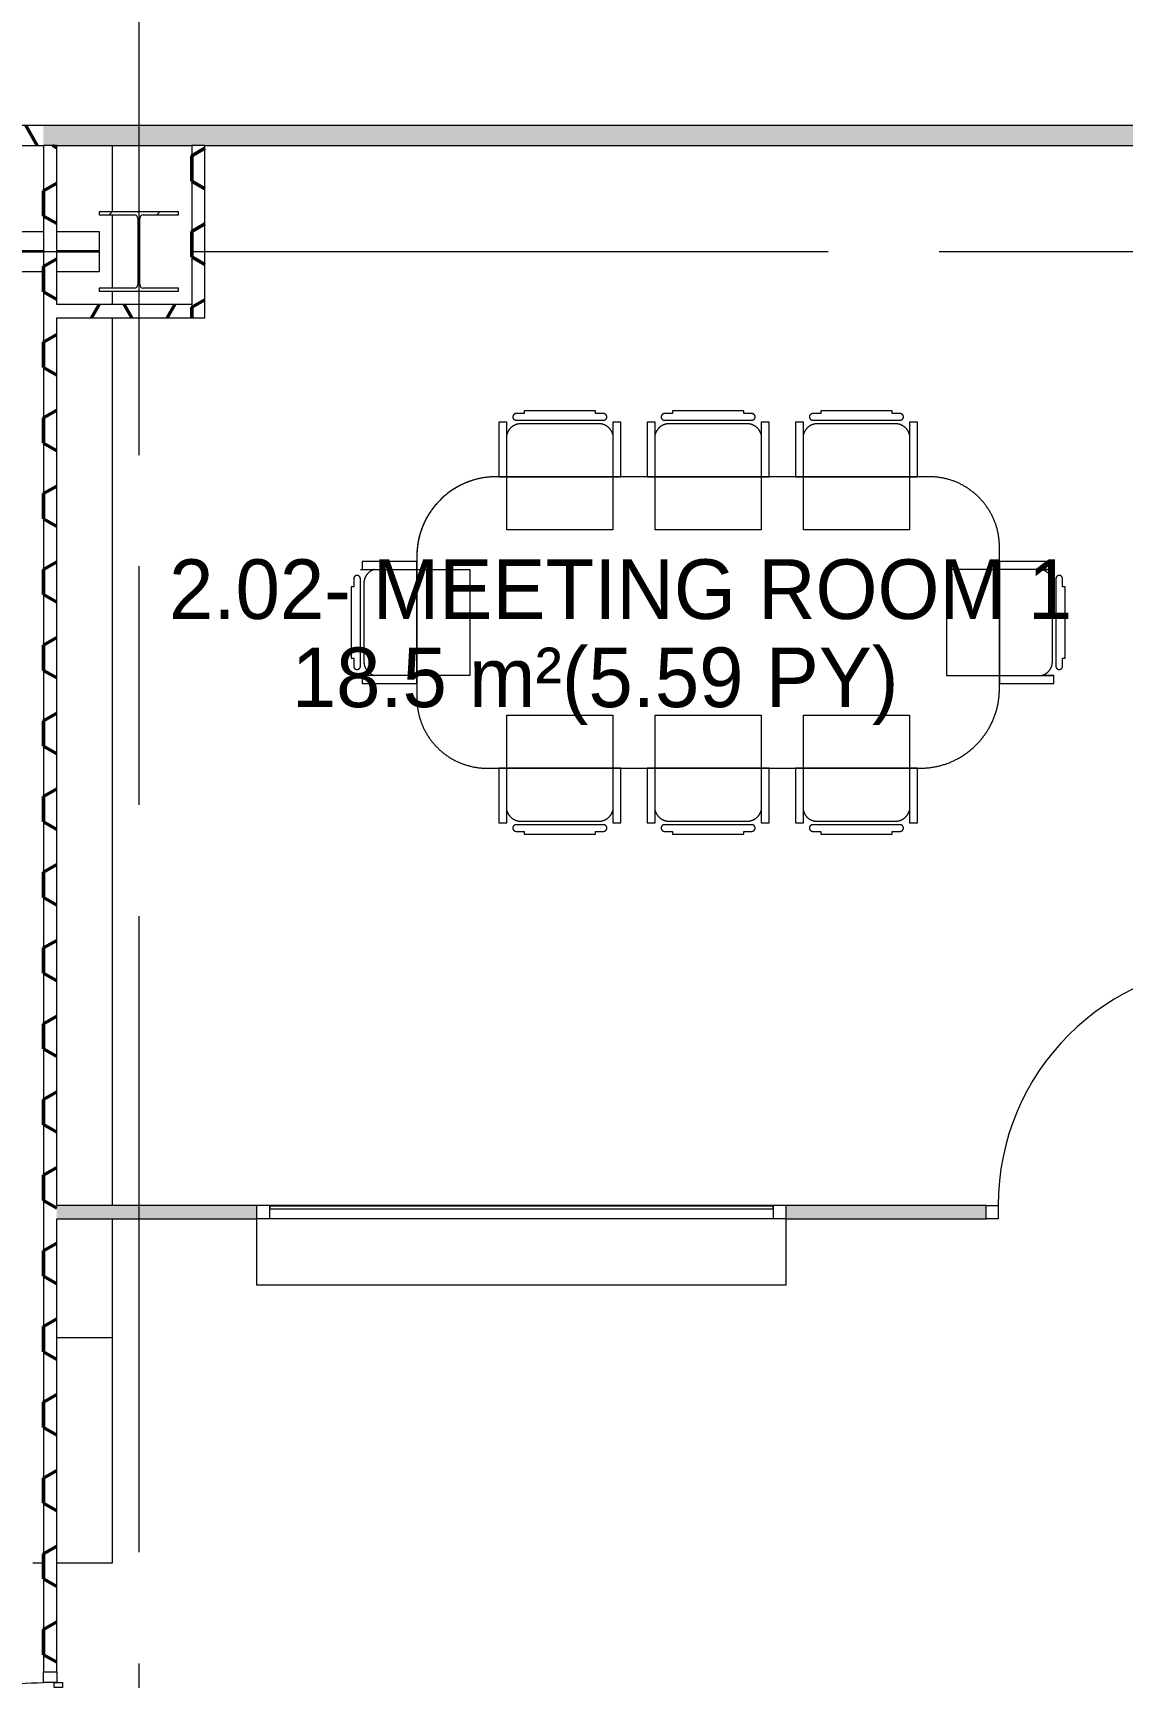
# Model space of a CAD drawing. Header units: millimetres. Extents: x -76261 to 649593, y -304265 to 60256.
# Drawn here: x 65700 to 69813, y -5380 to 825 of the extents above; entities that cross this region are included whole.
import ezdxf

# ---------------------------------------------------------------- set-up
doc = ezdxf.new("R2010")
doc.units = ezdxf.units.MM
doc.header["$LTSCALE"] = 2000
doc.header["$MEASUREMENT"] = 0
doc.linetypes.add('Centre', pattern=[6.9, 4, -0.7, 1.5, -0.7])
doc.linetypes.add('Hidden 1_0mm', pattern=[1.6, 1, -0.6])
doc.layers.get('0').update_dxf_attribs({"linetype": 'CONTINUOUS'})
for name, color, linetype, lineweight in [('A-AREA-IDEN', 8, 'CONTINUOUS', 15), ('A-DETL-MBND', 8, 'CONTINUOUS', 15), ('A-DOOR', 8, 'CONTINUOUS', 15), ('A-DOOR-FRAM', 8, 'CONTINUOUS', 18), ('A-FLOR', 8, 'CONTINUOUS', 15), ('A-GLAZ', 8, 'CONTINUOUS', 15), ('A-WALL', 8, 'CONTINUOUS', 15), ('A-WALL-PATT', 8, 'CONTINUOUS', 50), ('I-FURN-PNLS', 8, 'Hidden 1_0mm', 15), ('I-WALL', 8, 'CONTINUOUS', 15), ('S-COLS', 8, 'CONTINUOUS', 15), ('S-GRID', 14, 'CONTINUOUS', 15)]:
    doc.layers.add(name, color=color, linetype=linetype, lineweight=lineweight)
doc.styles.add('.VnArial Narrow_B', font='Vnarianb_0.ttf', dxfattribs={"height": 225})

# ---------------------------------------------------------------- blocks, each defined once
blk = doc.blocks.new('AD_UK Beams-Column - SC2-300_300_8_12-V15-2nd FLOOR PLAN')
at = {"layer": 'S-COLS'}
h = blk.add_hatch(dxfattribs=at)
h.set_pattern_fill('FP_54', color=256, style=0, pattern_type=2)
h.set_pattern_definition([(45, (84092.53, 42001.64), (-371.231, 371.231), []), (45, (84092.53, 42564.14), (-371.231, 371.231), [])])
h.paths.add_polyline_path([(150, -150), (150, -138), (17, -138), (7.8, -134.2), (4, -125), (4, 125), (7.8, 134.2), (17, 138), (150, 138), (150, 150), (-150, 150), (-150, 138), (-17, 138), (-7.8, 134.2), (-4, 125), (-4, -125), (-7.8, -134.2), (-17, -138), (-150, -138), (-150, -150)], flags=0)
for p, q in [((150, 150), (-150, 150)), ((-150, 150), (-150, 138)), ((-150, 138), (-17, 138)), ((-4, 125), (-4, -125)), ((4, -125), (4, 125)), ((17, 138), (150, 138)), ((150, 138), (150, 150)), ((-17, -138), (-150, -138)), ((-150, -138), (-150, -150)), ((-150, -150), (150, -150)), ((150, -138), (17, -138)), ((150, -150), (150, -138))]:
    blk.add_line(p, q, dxfattribs=at)
for centre, start, end in [((-17, 125), 0, 90), ((17, 125), 90, 180), ((-17, -125), 270, 0), ((17, -125), 180, 270)]:
    blk.add_arc(centre, 13, start, end, dxfattribs=at)
blk = doc.blocks.new('AD_UB-2nd Beams - SG24-300_150_6_6-11180225-2nd FLOOR PLAN')
at = {"layer": 'A-DETL-MBND'}
for p, q in [((-1412, -75), (-1412, 75)), ((-1412, 75), (1190, 75)), ((1240, 75), (1400, 75)), ((1400, 75), (1400, -75)), ((1190, 3), (-1412, 3)), ((1400, 3), (1240, 3)), ((1190, -3), (-1412, -3)), ((1400, -3), (1240, -3)), ((-1412, -75), (1190, -75)), ((1240, -75), (1400, -75))]:
    blk.add_line(p, q, dxfattribs=at)
blk = doc.blocks.new('LS-Office-S_rvt-1-2nd FLOOR PLAN')
at = {"layer": 'A-FLOR'}
for p, q in [((-84192.5, -41601.6), (-84192.5, -41851.6)), ((-84192.5, -41863.6), (-84192.5, -42139.6)), ((-84192.5, -42151.6), (-84192.5, -42201.6)), ((-84192.5, -42251.6), (-84192.5, -45601.6)), ((-84192.5, -45651.6), (-84192.5, -46951.6)), ((-84452.5, -46951.6), (-84492.5, -46951.6)), ((-84192.5, -46951.6), (-84402.5, -46951.6))]:
    blk.add_line(p, q, dxfattribs=at)
for name, p in [('AD_UK Beams-Column - SC2-300_300_8_12-V15-2nd FLOOR PLAN', (-84092.5, -42001.6)), ('AD_UB-2nd Beams - SG24-300_150_6_6-11180225-2nd FLOOR PLAN', (-85642.5, -42001.6))]:
    blk.add_blockref(name, p)
blk = doc.blocks.new('Table Conference 8 Seater_1_ - 2200 x 1100 mm-10703942-2nd FLOOR PLAN')
at = {"layer": 'I-FURN-PNLS'}
for p, q in [((-760, 756), (-790, 756)), ((-790, 756), (-790, 550)), ((-760, 756), (-790, 756)), ((-790, 756), (-790, 550)), ((-760, 709.9), (-760, 756)), ((-760, 709.9), (-760, 756)), ((-760, 350), (-760, 750)), ((-695, 788.3), (-725, 788.3)), ((-695, 788.3), (-725, 788.3)), ((-725, 763.3), (-395, 763.3)), ((-725, 763.3), (-395, 763.3)), ((-410.2, 750), (-705, 750)), ((-410.2, 750), (-705, 750)), ((-425, 798.3), (-695, 798.3)), ((-695, 798.3), (-695, 788.3)), ((-695, 798.3), (-695, 788.3)), ((-425, 798.3), (-695, 798.3)), ((-425, 788.3), (-425, 798.3)), ((-425, 788.3), (-425, 798.3)), ((-395, 788.3), (-425, 788.3)), ((-395, 788.3), (-425, 788.3)), ((-330, 756), (-360, 756)), ((-360, 756), (-360, 709.9)), ((-360, 756), (-360, 709.9)), ((-330, 756), (-360, 756)), ((-360, 750), (-360, 350)), ((-330, 550), (-330, 756)), ((-330, 550), (-330, 756)), ((-200, 756), (-230, 756)), ((-230, 756), (-230, 550)), ((-230, 756), (-230, 550)), ((-200, 756), (-230, 756)), ((-200, 709.9), (-200, 756)), ((-200, 709.9), (-200, 756)), ((-200, 350), (-200, 750)), ((-135, 788.3), (-165, 788.3)), ((-135, 788.3), (-165, 788.3)), ((-165, 763.3), (165, 763.3)), ((-165, 763.3), (165, 763.3)), ((149.8, 750), (-145, 750)), ((149.8, 750), (-145, 750)), ((135, 798.3), (-135, 798.3)), ((-135, 798.3), (-135, 788.3)), ((-135, 798.3), (-135, 788.3)), ((135, 798.3), (-135, 798.3)), ((135, 788.3), (135, 798.3)), ((135, 788.3), (135, 798.3)), ((165, 788.3), (135, 788.3)), ((165, 788.3), (135, 788.3)), ((230, 756), (200, 756)), ((200, 756), (200, 709.9)), ((200, 756), (200, 709.9)), ((230, 756), (200, 756)), ((200, 750), (200, 350)), ((230, 550), (230, 756)), ((230, 550), (230, 756)), ((360, 756), (330, 756)), ((330, 756), (330, 550)), ((360, 709.9), (360, 756)), ((360, 350), (360, 750)), ((425, 788.3), (395, 788.3)), ((395, 763.3), (725, 763.3)), ((705, 750), (415, 750)), ((695, 798.3), (425, 798.3)), ((425, 798.3), (425, 788.3)), ((695, 788.3), (695, 798.3)), ((725, 788.3), (695, 788.3)), ((790, 756), (760, 756)), ((760, 756), (760, 709.9)), ((760, 750), (760, 350)), ((790, 550), (790, 756)), ((835, 550), (-800, 550)), ((835, 550), (-800, 550)), ((-790, 550), (-330, 550)), ((-790, 550), (-330, 550)), ((-230, 550), (230, 550)), ((-230, 550), (230, 550)), ((330, 550), (790, 550)), ((-360, 350), (-760, 350)), ((200, 350), (-200, 350)), ((760, 350), (360, 350)), ((-1100, 250), (-1100, -285)), ((-1100, 250), (-1100, -285)), ((1100, -250), (1100, 285)), ((1100, -250), (1100, 285)), ((-1100, 230), (-1306, 230)), ((-1306, 230), (-1306, 200)), ((-1306, 230), (-1306, 200)), ((-1100, 230), (-1306, 230)), ((-1306, 200), (-1259.9, 200)), ((-1306, 200), (-1259.9, 200)), ((-900, 200), (-1300, 200)), ((-1100, -230), (-1100, 230)), ((-1100, -230), (-1100, 230)), ((-900, -200), (-900, 200)), ((900, -200), (900, 200)), ((900, 200), (1313.3, 200)), ((1100, 230), (1100, -230)), ((1306, 230), (1100, 230)), ((1100, 230), (1100, -230)), ((1306, 230), (1100, 230)), ((1259.9, 200), (1306, 200)), ((1259.9, 200), (1306, 200)), ((1306, 200), (1306, 230)), ((1306, 200), (1306, 230)), ((-1338.3, 135), (-1348.3, 135)), ((-1348.3, 135), (-1348.3, -135)), ((-1338.3, 135), (-1348.3, 135)), ((-1348.3, 135), (-1348.3, -135)), ((-1338.3, 165), (-1338.3, 135)), ((-1338.3, 165), (-1338.3, 135)), ((-1313.3, -165), (-1313.3, 165)), ((-1313.3, -165), (-1313.3, 165)), ((-1300, 145), (-1300, -145)), ((-1300, 145), (-1300, -145)), ((1300, -145), (1300, 149.8)), ((1300, -145), (1300, 149.8)), ((1313.3, 165), (1313.3, -165)), ((1313.3, 165), (1313.3, -165)), ((1338.3, 135), (1338.3, 165)), ((1338.3, 135), (1338.3, 165)), ((1348.3, 135), (1338.3, 135)), ((1348.3, 135), (1338.3, 135)), ((1348.3, -135), (1348.3, 135)), ((1348.3, -135), (1348.3, 135)), ((-1348.3, -135), (-1338.3, -135)), ((-1348.3, -135), (-1338.3, -135)), ((-1338.3, -135), (-1338.3, -165)), ((-1338.3, -135), (-1338.3, -165)), ((1338.3, -165), (1338.3, -135)), ((1338.3, -135), (1348.3, -135)), ((1338.3, -135), (1348.3, -135)), ((1338.3, -165), (1338.3, -135)), ((-1259.9, -200), (-1306, -200)), ((-1306, -200), (-1306, -230)), ((-1306, -200), (-1306, -230)), ((-1259.9, -200), (-1306, -200)), ((-1306, -230), (-1100, -230)), ((-1306, -230), (-1100, -230)), ((-1300, -200), (-900, -200)), ((1313.3, -200), (900, -200)), ((1100, -230), (1306, -230)), ((1100, -230), (1306, -230)), ((1306, -200), (1259.9, -200)), ((1306, -200), (1259.9, -200)), ((1306, -230), (1306, -200)), ((1306, -230), (1306, -200)), ((-760, -750), (-760, -350)), ((-760, -350), (-360, -350)), ((-360, -350), (-360, -750)), ((-200, -750), (-200, -350)), ((-200, -350), (200, -350)), ((200, -350), (200, -750)), ((360, -750), (360, -350)), ((360, -350), (760, -350)), ((760, -350), (760, -750)), ((-835, -550), (800, -550)), ((-835, -550), (800, -550)), ((-790, -550), (-790, -756)), ((-330, -550), (-790, -550)), ((-790, -550), (-790, -756)), ((-330, -550), (-790, -550)), ((-330, -756), (-330, -550)), ((-330, -756), (-330, -550)), ((230, -550), (-230, -550)), ((-230, -550), (-230, -756)), ((-230, -550), (-230, -756)), ((230, -550), (-230, -550)), ((230, -756), (230, -550)), ((230, -756), (230, -550)), ((790, -550), (330, -550)), ((330, -550), (330, -756)), ((790, -756), (790, -550)), ((-760, -756), (-760, -709.9)), ((-760, -756), (-760, -709.9)), ((-360, -709.9), (-360, -756)), ((-360, -709.9), (-360, -756)), ((-200, -756), (-200, -709.9)), ((-200, -756), (-200, -709.9)), ((200, -709.9), (200, -756)), ((200, -709.9), (200, -756)), ((360, -756), (360, -709.9)), ((760, -709.9), (760, -756)), ((-790, -756), (-760, -756)), ((-790, -756), (-760, -756)), ((-395, -763.3), (-725, -763.3)), ((-395, -763.3), (-725, -763.3)), ((-725, -788.3), (-695, -788.3)), ((-725, -788.3), (-695, -788.3)), ((-705, -750), (-410.2, -750)), ((-705, -750), (-410.2, -750)), ((-695, -788.3), (-695, -798.3)), ((-695, -788.3), (-695, -798.3)), ((-695, -798.3), (-425, -798.3)), ((-695, -798.3), (-425, -798.3)), ((-425, -798.3), (-425, -788.3)), ((-425, -788.3), (-395, -788.3)), ((-425, -788.3), (-395, -788.3)), ((-425, -798.3), (-425, -788.3)), ((-360, -756), (-330, -756)), ((-360, -756), (-330, -756)), ((-230, -756), (-200, -756)), ((-230, -756), (-200, -756)), ((165, -763.3), (-165, -763.3)), ((165, -763.3), (-165, -763.3)), ((-165, -788.3), (-135, -788.3)), ((-165, -788.3), (-135, -788.3)), ((-145, -750), (149.8, -750)), ((-145, -750), (149.8, -750)), ((-135, -788.3), (-135, -798.3)), ((-135, -788.3), (-135, -798.3)), ((-135, -798.3), (135, -798.3)), ((-135, -798.3), (135, -798.3)), ((135, -798.3), (135, -788.3)), ((135, -788.3), (165, -788.3)), ((135, -788.3), (165, -788.3)), ((135, -798.3), (135, -788.3)), ((200, -756), (230, -756)), ((200, -756), (230, -756)), ((330, -756), (360, -756)), ((725, -763.3), (395, -763.3)), ((725, -763.3), (395, -763.3)), ((395, -788.3), (425, -788.3)), ((395, -788.3), (425, -788.3)), ((410.2, -750), (705, -750)), ((425, -788.3), (425, -798.3)), ((425, -788.3), (425, -798.3)), ((425, -798.3), (695, -798.3)), ((425, -798.3), (695, -798.3)), ((695, -798.3), (695, -788.3)), ((695, -788.3), (725, -788.3)), ((695, -788.3), (725, -788.3)), ((695, -798.3), (695, -788.3)), ((760, -756), (790, -756))]:
    blk.add_line(p, q, dxfattribs=at)
for centre, radius, start, end in [((-707.4, 695.5), 54.5, 87.50332, 164.75481), ((-707.4, 695.5), 54.5, 87.50332, 164.75481), ((-725, 775.8), 12.5, 90, 270), ((-725, 775.8), 12.5, 90, 270), ((-410.2, 698.5), 51.5, 12.74852, 90), ((-410.2, 698.5), 51.5, 12.74852, 90), ((-395, 775.8), 12.5, 270, 90), ((-395, 775.8), 12.5, 270, 90), ((-147.4, 695.5), 54.5, 87.50332, 164.75481), ((-147.4, 695.5), 54.5, 87.50332, 164.75481), ((-165, 775.8), 12.5, 90, 270), ((-165, 775.8), 12.5, 90, 270), ((147.4, 695.5), 54.5, 15.24519, 87.50332), ((147.4, 695.5), 54.5, 15.24519, 87.50332), ((165, 775.8), 12.5, 270, 90), ((165, 775.8), 12.5, 270, 90), ((412.6, 695.5), 54.5, 87.50332, 164.75481), ((395, 775.8), 12.5, 90, 270), ((707.4, 695.5), 54.5, 15.24519, 92.49668), ((725, 775.8), 12.5, 270, 90), ((-800, 250), 300, 90, 180), ((-800, 250), 300, 90, 180), ((835, 285), 265, 360, 90), ((835, 285), 265, 360, 90), ((-1245.5, 147.4), 54.5, 105.24519, 182.49668), ((-1245.5, 147.4), 54.5, 105.24519, 182.49668), ((1245.5, 147.4), 54.5, 2.49668, 74.75481), ((1245.5, 147.4), 54.5, 2.49668, 74.75481), ((-1325.8, 165), 12.5, 0, 180), ((-1325.8, 165), 12.5, 0, 180), ((1325.8, 165), 12.5, 0, 180), ((1325.8, 165), 12.5, 0, 180), ((-1325.8, -165), 12.5, 180, 360), ((-1325.8, -165), 12.5, 180, 360), ((-1245.5, -147.4), 54.5, 177.50332, 254.75481), ((-1245.5, -147.4), 54.5, 177.50332, 254.75481), ((1245.5, -147.4), 54.5, 285.24519, 2.49668), ((1245.5, -147.4), 54.5, 285.24519, 2.49668), ((1325.8, -165), 12.5, 180, 360), ((1325.8, -165), 12.5, 180, 360), ((-835, -285), 265, 180, 270), ((-835, -285), 265, 180, 270), ((800, -250), 300, 270, 0), ((800, -250), 300, 270, 360), ((-707.4, -695.5), 54.5, 195.24519, 272.49668), ((-707.4, -695.5), 54.5, 195.24519, 272.49668), ((-412.6, -695.5), 54.5, 272.49668, 344.75481), ((-412.6, -695.5), 54.5, 272.49668, 344.75481), ((-147.4, -695.5), 54.5, 195.24519, 272.49668), ((-147.4, -695.5), 54.5, 195.24519, 272.49668), ((147.4, -695.5), 54.5, 272.49668, 344.75481), ((147.4, -695.5), 54.5, 272.49668, 344.75481), ((412.6, -695.5), 54.5, 195.24519, 267.50332), ((707.4, -695.5), 54.5, 267.50332, 344.75481), ((-725, -775.8), 12.5, 90, 270), ((-725, -775.8), 12.5, 90, 270), ((-395, -775.8), 12.5, 270, 90), ((-395, -775.8), 12.5, 270, 90), ((-165, -775.8), 12.5, 90, 270), ((-165, -775.8), 12.5, 90, 270), ((165, -775.8), 12.5, 270, 90), ((165, -775.8), 12.5, 270, 90), ((395, -775.8), 12.5, 90, 270), ((395, -775.8), 12.5, 90, 270), ((725, -775.8), 12.5, 270, 90), ((725, -775.8), 12.5, 270, 90)]:
    blk.add_arc(centre, radius, start, end, dxfattribs=at)
blk = doc.blocks.new('PD-1 CANH - THONG PHONG-10653378-2nd FLOOR PLAN')
at = {"layer": 'A-DOOR'}
for p, q in [((405, 25), (405, 935)), ((405, 935), (455, 935)), ((455, 935), (455, 25)), ((-500, -25), (-500, 25)), ((-500, 25), (-455, 25)), ((-455, 25), (-455, -25)), ((455, 25), (405, 25)), ((455, 25), (500, 25)), ((455, -25), (455, 25)), ((500, 25), (500, -25)), ((-455, -25), (-500, -25)), ((500, -25), (455, -25))]:
    blk.add_line(p, q, dxfattribs=at)
blk.add_arc((455, 25), 910, 90, 180, dxfattribs=at)
blk = doc.blocks.new('IntSgl _2_ - FSD 1000X2200-10781148-2nd FLOOR PLAN')
at = {"layer": 'A-DOOR'}
for p, q in [((420, -25), (458, -25)), ((420, -941), (420, -25)), ((420, -25), (420, -941)), ((458, -25), (420, -25)), ((458, -25), (458, -941)), ((458, -941), (458, -25)), ((458, -941), (420, -941)), ((420, -941), (458, -941))]:
    blk.add_line(p, q, dxfattribs=at)
blk.add_arc((458, -25), 916, 180, 270, dxfattribs=at)
at = {"layer": 'A-DOOR-FRAM'}
for p, q in [((-500, 25), (-460, 25)), ((-500, -25), (-500, 25)), ((-460, 47), (-441, 47)), ((-460, 15), (-460, 47)), ((-460, 25), (-460, -25)), ((-441, 15), (-460, 15)), ((-441, 47), (-441, 15)), ((441, 47), (460, 47)), ((441, 15), (441, 47)), ((460, 15), (441, 15)), ((460, 47), (460, 15)), ((460, 25), (500, 25)), ((460, -25), (460, 25)), ((500, 25), (500, -25)), ((-460, -25), (-500, -25)), ((500, -25), (460, -25))]:
    blk.add_line(p, q, dxfattribs=at)
blk = doc.blocks.new('WPVC-2000X200-2 LOP - FIX-2000X2000-9839258-2nd FLOOR PLAN')
at = {"layer": 'A-GLAZ'}
for p, q in [((1000, 275), (-1000, 275)), ((-1000, 275), (-1000, 25)), ((1000, 25), (1000, 275)), ((-1000, 25), (1000, 25)), ((-1000, 25), (-1000, -25)), ((-950, -25), (-950, 25)), ((950, 25), (950, -25)), ((1000, -25), (1000, 25)), ((-1000, -25), (-950, -25)), ((950, -12.2), (-950, -12.2)), ((-950, -12.2), (-950, -22.2)), ((-950, -22.2), (950, -22.2)), ((-950, -25), (950, -25)), ((950, -22.2), (950, -12.2)), ((950, -25), (1000, -25))]:
    blk.add_line(p, q, dxfattribs=at)
blk = doc.blocks.new('Xrexf_Office')
at = {"layer": 'A-WALL-PATT'}
h = blk.add_hatch(dxfattribs=at)
h.set_pattern_fill('FP_5', color=256, style=0, pattern_type=2)
h.set_pattern_definition([(180, (64530, 475), (-142.875, -82.489), [95.25, -190.5]), (300, (64530, 475), (142.875, -82.489), [95.25, -190.5]), (240, (64530, 475), (7e-05, -164.978), [0, -190.5, 95.25, 0])])
h.paths.add_polyline_path([(65740, 400), (65740, 475), (62700, 475), (62700, 400), (65726.2, 400)], flags=0)
h = blk.add_hatch(dxfattribs=at)
h.set_pattern_fill('FP_1', color=256, style=0, pattern_type=2)
h.set_pattern_definition([(180, (80675, 475), (-142.875, -82.489), [95.25, -190.5]), (300, (80675, 475), (142.87507, -82.4889), [95.25, -190.5]), (240, (80675, 475), (7e-05, -164.9779), [0, -190.5, 95.25, 0])])
h.paths.add_polyline_path([(95660, 400), (95660, 475), (79900, 475), (79900, 400), (95610, 400)], flags=0)
h.paths.add_polyline_path([(66300, 400), (77900, 400), (77900, 475), (65740, 475), (65740, 400), (65790, 400)], flags=0)
h = blk.add_hatch(dxfattribs=at)
h.set_pattern_fill('FP_47', color=256, style=0, pattern_type=2)
h.set_pattern_definition([(270, (65740, -3200), (82.489, -142.875), [95.25, -190.5]), (30, (65740, -3200), (82.4889, 142.875), [95.25, -190.5]), (330, (65740, -3200), (164.9779, 7e-05), [0, -190.5, 95.25, 0])])
h.paths.add_polyline_path([(65790, -6850), (65790, -6360), (65740, -6360), (65740, -6850)], flags=0)
h.paths.add_polyline_path([(65765, -5360), (65790, -5360), (65790, 400), (65740, 400), (65740, -5360)], flags=0)
h = blk.add_hatch(dxfattribs=at)
h.set_pattern_fill('FP_45', color=256, style=0, pattern_type=2)
h.set_pattern_definition([(270, (66300, 75), (82.49, -142.875), [95.25, -190.5]), (30, (66300, 75), (82.489, 142.875), [95.25, -190.5]), (330, (66300, 75), (164.978, 7e-05), [0, -190.5, 95.25, 0])])
h.paths.add_polyline_path([(66350, -250), (66350, 400), (66300, 400), (66300, -250)], flags=0)
h = blk.add_hatch(dxfattribs=at)
h.set_pattern_fill('FP_46', color=256, style=0, pattern_type=2)
h.set_pattern_definition([(180, (66045, -200), (-142.875, -82.49), [95.25, -190.5]), (300, (66045, -200), (142.875, -82.49), [95.25, -190.5]), (240, (66045, -200), (7e-05, -164.978), [0, -190.5, 95.25, 0])])
h.paths.add_polyline_path([(66300, -250), (66300, -200), (65790, -200), (65790, -250)], flags=0)
h = blk.add_hatch(dxfattribs=at)
h.set_pattern_fill('FP_22', color=256, style=0, pattern_type=2)
h.set_pattern_definition([(180, (71845, -3600), (-142.875, -82.489), [95.25, -190.5]), (300, (71845, -3600), (142.8751, -82.4889), [95.25, -190.5]), (240, (71845, -3600), (7e-05, -164.9779), [0, -190.5, 95.25, 0])])
h.paths.add_polyline_path([(77700, -3650), (77900, -3650), (77900, -3600), (77700, -3600), (77700, -3625)], flags=0)
h.paths.add_polyline_path([(75700, -3650), (75700, -3600), (75550, -3600), (75550, -3650)], flags=0)
h.paths.add_polyline_path([(74550, -3650), (74550, -3600), (74100, -3600), (74100, -3650)], flags=0)
h.paths.add_polyline_path([(72825, -3650), (73100, -3650), (73100, -3600), (72825, -3600), (72825, -3625)], flags=0)
h.paths.add_polyline_path([(70300, -3650), (70825, -3650), (70825, -3600), (70300, -3600), (70300, -3625)], flags=0)
h.paths.add_polyline_path([(68545, -3650), (69300, -3650), (69300, -3600), (68545, -3600), (68545, -3625)], flags=0)
h.paths.add_polyline_path([(65790, -3650), (66545, -3650), (66545, -3600), (65790, -3600), (65790, -3625)], flags=0)
at = {"layer": 'A-DETL-MBND'}
blk.add_line((66000, -4100), (65790, -4100), dxfattribs=at)
at = {"layer": 'A-WALL'}
for p, q in [((77900, 475), (62700, 475)), ((62790, 400), (65740, 400)), ((65790, 400), (65740, 400)), ((65790, 400), (66300, 400)), ((66350, 400), (66300, 400)), ((66350, 400), (70500, 400))]:
    blk.add_line(p, q, dxfattribs=at)
at = {"layer": 'I-WALL'}
for p, q in [((65740, 400), (65740, -5360)), ((65790, -200), (65790, 400)), ((66300, 400), (66300, -200)), ((66350, -250), (66350, 400)), ((66300, -200), (65790, -200)), ((65790, -250), (66350, -250)), ((65790, -3600), (65790, -250)), ((66545, -3600), (65790, -3600)), ((65790, -3650), (66545, -3650)), ((65790, -5360), (65790, -3650)), ((69300, -3600), (68545, -3600)), ((68545, -3650), (69300, -3650)), ((69300, -3650), (69300, -3600))]:
    blk.add_line(p, q, dxfattribs=at)
at = {"layer": 'S-GRID', "linetype": 'Centre', "ltscale": 0.3}
for p, q in [((66100, 5772), (66100, -18829.6)), ((58022.7, 0), (99139, 0))]:
    blk.add_line(p, q, dxfattribs=at)
blk.add_blockref('LS-Office-S_rvt-1-2nd FLOOR PLAN', (150192.5, 42001.6))
at = {"layer": 'A-DOOR'}
blk.add_blockref('PD-1 CANH - THONG PHONG-10653378-2nd FLOOR PLAN', (69800, -3625), dxfattribs=at)
at = {"layer": 'A-DOOR', "rotation": 270}
blk.add_blockref('IntSgl _2_ - FSD 1000X2200-10781148-2nd FLOOR PLAN', (65765, -5860), dxfattribs=at)
at = {"layer": 'A-GLAZ', "rotation": 180}
blk.add_blockref('WPVC-2000X200-2 LOP - FIX-2000X2000-9839258-2nd FLOOR PLAN', (67545, -3625), dxfattribs=at)
at = {"layer": 'I-FURN-PNLS', "rotation": 180}
blk.add_blockref('Table Conference 8 Seater_1_ - 2200 x 1100 mm-10703942-2nd FLOOR PLAN', (68250, -1400), dxfattribs=at)
at = {"layer": 'A-AREA-IDEN', "char_height": 225, "attachment_point": 1, "style": '.VnArial Narrow_B'}
for s, insert, width in [('2.02- MEETING ROOM 1', (66214.5, -1161.8), 3583.543), ('18.5 m²(5.59 PY)', (66677.8, -1494.5), 2453.164)]:
    blk.add_mtext(s, dxfattribs=dict(at, insert=insert, width=width))

msp = doc.modelspace()

# ---------------------------------------------------------------- block references
at = {"linetype": 'ByBlock'}
msp.add_blockref('Xrexf_Office', (0, 0), dxfattribs=at)

doc.saveas('drawing.dxf')
